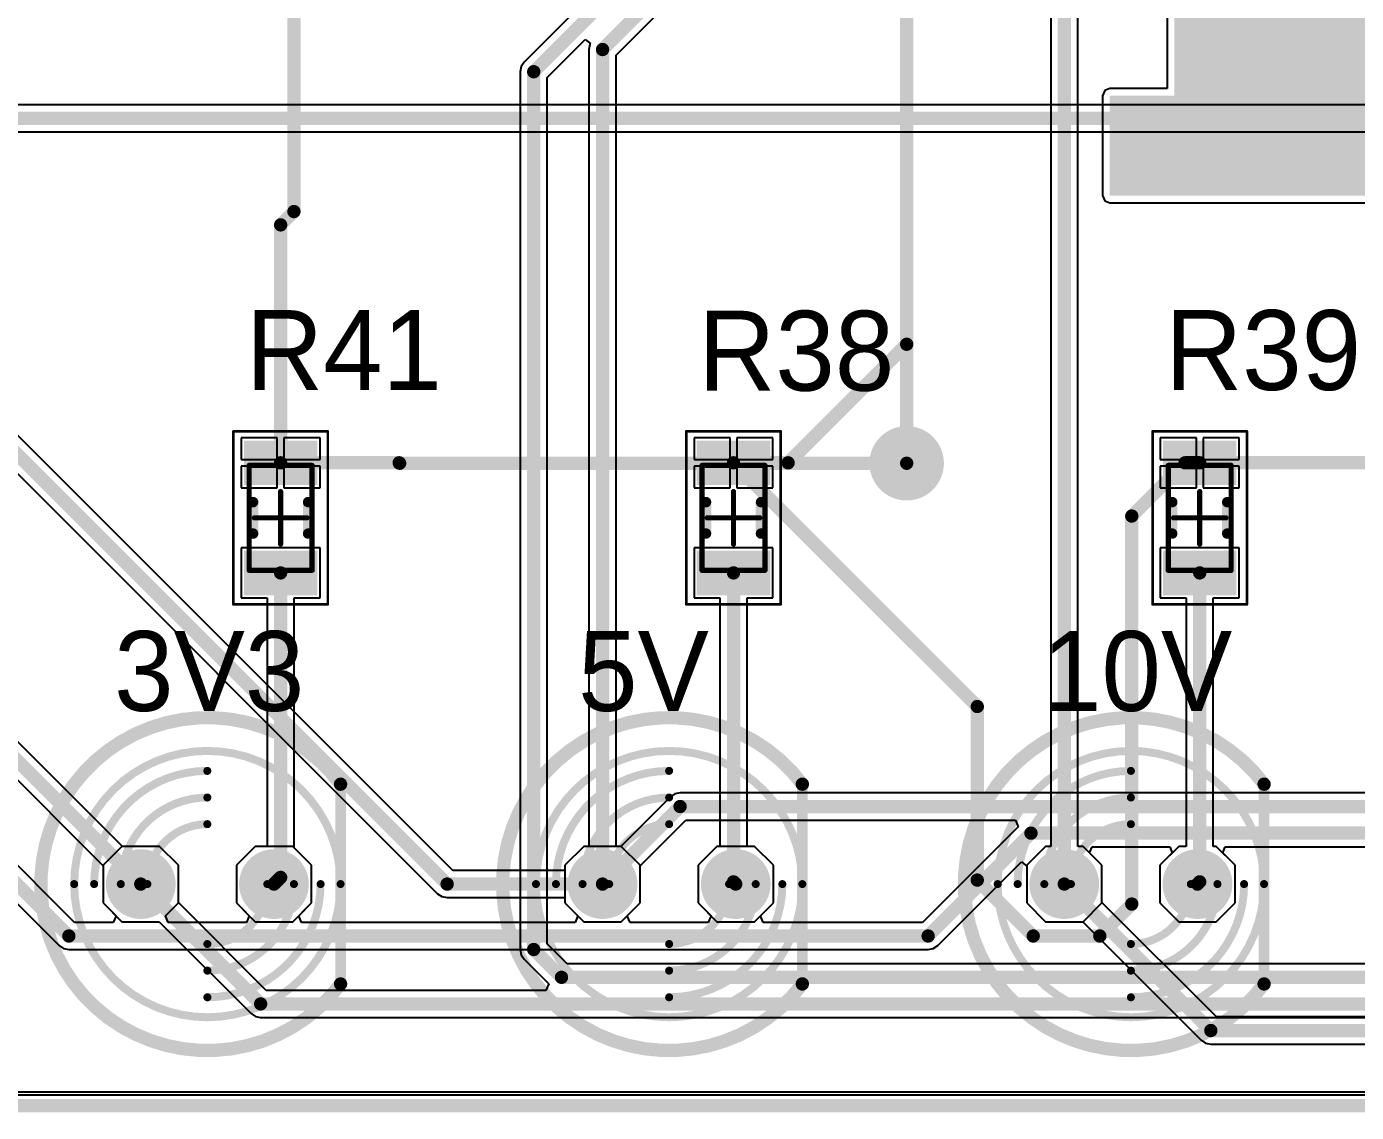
# Model space of a CAD drawing. Header units: millimetres. Extents: x 2.5 to 14.5, y 1.2 to 4.8.
# Drawn here: x 3.084 to 4.083, y 1.344 to 2.159 of the extents above; entities that cross this region are included whole.
import ezdxf

# ---------------------------------------------------------------- set-up
doc = ezdxf.new("R2010")
doc.units = ezdxf.units.MM
doc.header["$MEASUREMENT"] = 0
for name, color, linetype in [('BottomLayer', 5, 'Continuous'), ('BottomSolder', 6, 'Continuous'), ('ConnectLayer', 7, 'Continuous'), ('Mechanical13', 56, 'Continuous'), ('Mechanical15', 56, 'Continuous'), ('Mechanical22', 56, 'Continuous'), ('Mechanical8', 56, 'Continuous'), ('MultiLayer', 9, 'Continuous'), ('PadHoleLayer', 156, 'Continuous'), ('TopLayer', 1, 'Continuous'), ('TopOverlay', 2, 'Continuous'), ('TopPaste', 8, 'Continuous'), ('TopSolder', 216, 'Continuous'), ('ViaHoleLayer', 16, 'Continuous')]:
    doc.layers.add(name, color=color, linetype=linetype)

# ---------------------------------------------------------------- blocks, each defined once
blk = doc.blocks.new('RESC_0805_2012_11')
at = {"layer": 'Mechanical13', "const_width": 0.00394}
for points in [[(-0.03937, -0.02362), (-0.03937, 0.02362)], [(0.03937, 0.02362), (-0.03937, 0.02362)], [(0.03937, -0.02362), (0.03937, 0.02362)], [(0.03937, -0.02362), (-0.03937, -0.02362)]]:
    blk.add_lwpolyline(points, dxfattribs=at)
at = {"layer": 'Mechanical13', "const_width": 0.00197}
for points in [[(-0.04035, 0.02362, 1), (-0.03839, 0.02362, 1)], [(-0.04035, 0.02362, 1), (-0.03839, 0.02362, 1)], [(0.03839, 0.02362, 1), (0.04035, 0.02362, 1)], [(0.03839, 0.02362, 1), (0.04035, 0.02362, 1)], [(-0.04035, -0.02362, 1), (-0.03839, -0.02362, 1)], [(-0.04035, -0.02362, 1), (-0.03839, -0.02362, 1)], [(0.03839, -0.02362, 1), (0.04035, -0.02362, 1)], [(0.03839, -0.02362, 1), (0.04035, -0.02362, 1)]]:
    blk.add_lwpolyline(points, format="xyb", close=True, dxfattribs=at)
at = {"layer": 'Mechanical15'}
for points, const_width in [([(-0.06496, -0.03543), (-0.06496, 0.03543)], 0.00197), ([(0.06496, 0.03543), (-0.06496, 0.03543)], 0.00197), ([(0.06496, -0.03543), (0.06496, 0.03543)], 0.00197), ([(0, -0.01968), (0, 0.01969)], 0.00394), ([(0.01968, 0), (-0.01969, 0)], 0.00394), ([(0.06496, -0.03543), (-0.06496, -0.03543)], 0.00197)]:
    blk.add_lwpolyline(points, dxfattribs=dict(at, const_width=const_width))
for points, const_width in [([(-0.06545, 0.03543, 1), (-0.06447, 0.03543, 1)], 0.000984), ([(-0.06545, 0.03543, 1), (-0.06447, 0.03543, 1)], 0.000984), ([(0.06447, 0.03543, 1), (0.06545, 0.03543, 1)], 0.000984), ([(0.06447, 0.03543, 1), (0.06545, 0.03543, 1)], 0.000984), ([(-0.00098, 0.01969, 1), (0.00098, 0.01969, 1)], 0.00197), ([(-0.02067, 0, 1), (-0.0187, 0, 1)], 0.00197), ([(0.0187, 0, 1), (0.02067, 0, 1)], 0.00197), ([(-0.00098, -0.01968, 1), (0.00098, -0.01968, 1)], 0.00197), ([(-0.06545, -0.03543, 1), (-0.06447, -0.03543, 1)], 0.000984), ([(-0.06545, -0.03543, 1), (-0.06447, -0.03543, 1)], 0.000984), ([(0.06447, -0.03543, 1), (0.06545, -0.03543, 1)], 0.000984), ([(0.06447, -0.03543, 1), (0.06545, -0.03543, 1)], 0.000984)]:
    blk.add_lwpolyline(points, format="xyb", close=True, dxfattribs=dict(at, const_width=const_width))
at = {"layer": 'TopLayer'}
for points in [[(-0.02756, -0.02461), (-0.02756, 0.02461), (-0.05512, -0.02461), (-0.05512, 0.02461)], [(0.05512, -0.02461), (0.05512, 0.02461), (0.02756, -0.02461), (0.02756, 0.02461)]]:
    blk.add_solid(points, dxfattribs=at)
at = {"layer": 'TopOverlay', "const_width": 0.00787}
for points in [[(0.01181, 0.02067), (-0.01181, 0.02067)], [(0.01181, -0.02067), (-0.01181, -0.02067)]]:
    blk.add_lwpolyline(points, dxfattribs=at)
at = {"layer": 'TopOverlay', "const_width": 0.00394}
for points in [[(-0.01378, 0.02067, 1), (-0.00984, 0.02067, 1)], [(0.00984, 0.02067, 1), (0.01378, 0.02067, 1)], [(-0.01378, -0.02067, 1), (-0.00984, -0.02067, 1)], [(0.00984, -0.02067, 1), (0.01378, -0.02067, 1)]]:
    blk.add_lwpolyline(points, format="xyb", close=True, dxfattribs=at)
at = {"layer": 'TopPaste'}
for points in [[(-0.02756, -0.02461), (-0.02756, 0.02461), (-0.05512, -0.02461), (-0.05512, 0.02461)], [(0.05512, -0.02461), (0.05512, 0.02461), (0.02756, -0.02461), (0.02756, 0.02461)]]:
    blk.add_solid(points, dxfattribs=at)
at = {"layer": 'TopSolder'}
for points in [[(-0.02461, -0.02756), (-0.02461, 0.02756), (-0.05807, -0.02756), (-0.05807, 0.02756)], [(0.05807, -0.02756), (0.05807, 0.02756), (0.02461, -0.02756), (0.02461, 0.02756)]]:
    blk.add_solid(points, dxfattribs=at)
blk = doc.blocks.new('LM1084ISX_5_0_NOPB_31')
at = {"layer": 'PadHoleLayer'}
for points in [[(0, 0.1), (0, 0.1), (0, 0.1), (0, 0.1)], [(0, 0), (0, 0), (0, 0), (0, 0)], [(0, -0.1), (0, -0.1), (0, -0.1), (0, -0.1)]]:
    blk.add_lwpolyline(points, close=True, dxfattribs=at)
at = {"layer": 'TopLayer'}
for points in [[(-0.558, -0.2125), (-0.483, -0.2125), (-0.558, 0.2125), (-0.483, 0.2125)], [(-0.558, -0.164), (-0.283, -0.164), (-0.558, 0.164), (-0.283, 0.164)], [(-0.0425, 0.079), (0.0425, 0.079), (-0.0425, 0.121), (0.0425, 0.121)], [(-0.0425, -0.021), (0.0425, -0.021), (-0.0425, 0.021), (0.0425, 0.021)], [(-0.0425, -0.121), (0.0425, -0.121), (-0.0425, -0.079), (0.0425, -0.079)]]:
    blk.add_solid(points, dxfattribs=at)
at = {"layer": 'TopPaste'}
for points in [[(-0.0425, 0.079), (0.0425, 0.079), (-0.0425, 0.121), (0.0425, 0.121)], [(-0.0425, -0.021), (0.0425, -0.021), (-0.0425, 0.021), (0.0425, 0.021)], [(-0.0425, -0.121), (0.0425, -0.121), (-0.0425, -0.079), (0.0425, -0.079)]]:
    blk.add_solid(points, dxfattribs=at)
at = {"layer": 'TopSolder'}
for points in [[(-0.04545, 0.07605), (0.04545, 0.07605), (-0.04545, 0.12395), (0.04545, 0.12395)], [(-0.04545, -0.02395), (0.04545, -0.02395), (-0.04545, 0.02395), (0.04545, 0.02395)], [(-0.04545, -0.12395), (0.04545, -0.12395), (-0.04545, -0.07605), (0.04545, -0.07605)]]:
    blk.add_solid(points, dxfattribs=at)
blk = doc.blocks.new('RESC_0805_2012_60')
at = {"layer": 'Mechanical13', "const_width": 0.00394}
for points in [[(-0.03937, 0.02362), (-0.03937, -0.02362)], [(-0.03937, 0.02362), (0.03937, 0.02362)], [(0.03937, 0.02362), (0.03937, -0.02362)], [(-0.03937, -0.02362), (0.03937, -0.02362)]]:
    blk.add_lwpolyline(points, dxfattribs=at)
at = {"layer": 'Mechanical13', "const_width": 0.00197}
for points in [[(-0.04035, 0.02362, 1), (-0.03839, 0.02362, 1)], [(-0.04035, 0.02362, 1), (-0.03839, 0.02362, 1)], [(0.03839, 0.02362, 1), (0.04035, 0.02362, 1)], [(0.03839, 0.02362, 1), (0.04035, 0.02362, 1)], [(-0.04035, -0.02362, 1), (-0.03839, -0.02362, 1)], [(-0.04035, -0.02362, 1), (-0.03839, -0.02362, 1)], [(0.03839, -0.02362, 1), (0.04035, -0.02362, 1)], [(0.03839, -0.02362, 1), (0.04035, -0.02362, 1)]]:
    blk.add_lwpolyline(points, format="xyb", close=True, dxfattribs=at)
at = {"layer": 'Mechanical15'}
for points, const_width in [([(-0.06496, 0.03543), (-0.06496, -0.03543)], 0.00197), ([(-0.06496, 0.03543), (0.06496, 0.03543)], 0.00197), ([(0.06496, 0.03543), (0.06496, -0.03543)], 0.00197), ([(0, 0.01968), (0, -0.01969)], 0.00394), ([(-0.01969, 0), (0.01969, 0)], 0.00394), ([(-0.06496, -0.03543), (0.06496, -0.03543)], 0.00197)]:
    blk.add_lwpolyline(points, dxfattribs=dict(at, const_width=const_width))
for points, const_width in [([(-0.06545, 0.03543, 1), (-0.06447, 0.03543, 1)], 0.000984), ([(-0.06545, 0.03543, 1), (-0.06447, 0.03543, 1)], 0.000984), ([(0.06447, 0.03543, 1), (0.06545, 0.03543, 1)], 0.000984), ([(0.06447, 0.03543, 1), (0.06545, 0.03543, 1)], 0.000984), ([(-0.00098, 0.01968, 1), (0.00098, 0.01968, 1)], 0.00197), ([(-0.02067, 0, 1), (-0.0187, 0, 1)], 0.00197), ([(0.0187, 0, 1), (0.02067, 0, 1)], 0.00197), ([(-0.00098, -0.01969, 1), (0.00098, -0.01969, 1)], 0.00197), ([(-0.06545, -0.03543, 1), (-0.06447, -0.03543, 1)], 0.000984), ([(-0.06545, -0.03543, 1), (-0.06447, -0.03543, 1)], 0.000984), ([(0.06447, -0.03543, 1), (0.06545, -0.03543, 1)], 0.000984), ([(0.06447, -0.03543, 1), (0.06545, -0.03543, 1)], 0.000984)]:
    blk.add_lwpolyline(points, format="xyb", close=True, dxfattribs=dict(at, const_width=const_width))
at = {"layer": 'TopLayer'}
for points in [[(-0.02756, -0.02461), (-0.02756, 0.02461), (-0.05512, -0.02461), (-0.05512, 0.02461)], [(0.05512, -0.02461), (0.05512, 0.02461), (0.02756, -0.02461), (0.02756, 0.02461)]]:
    blk.add_solid(points, dxfattribs=at)
at = {"layer": 'TopOverlay', "const_width": 0.00787}
for points in [[(-0.01181, 0.02067), (0.01181, 0.02067)], [(-0.01181, -0.02067), (0.01181, -0.02067)]]:
    blk.add_lwpolyline(points, dxfattribs=at)
at = {"layer": 'TopOverlay', "const_width": 0.00394}
for points in [[(-0.01378, 0.02067, 1), (-0.00984, 0.02067, 1)], [(0.00984, 0.02067, 1), (0.01378, 0.02067, 1)], [(-0.01378, -0.02067, 1), (-0.00984, -0.02067, 1)], [(0.00984, -0.02067, 1), (0.01378, -0.02067, 1)]]:
    blk.add_lwpolyline(points, format="xyb", close=True, dxfattribs=at)
at = {"layer": 'TopPaste'}
for points in [[(-0.02756, -0.02461), (-0.02756, 0.02461), (-0.05512, -0.02461), (-0.05512, 0.02461)], [(0.05512, -0.02461), (0.05512, 0.02461), (0.02756, -0.02461), (0.02756, 0.02461)]]:
    blk.add_solid(points, dxfattribs=at)
at = {"layer": 'TopSolder'}
for points in [[(-0.02461, -0.02756), (-0.02461, 0.02756), (-0.05807, -0.02756), (-0.05807, 0.02756)], [(0.05807, -0.02756), (0.05807, 0.02756), (0.02461, -0.02756), (0.02461, 0.02756)]]:
    blk.add_solid(points, dxfattribs=at)
blk = doc.blocks.new('RESC_0805_2012_62')
at = {"layer": 'Mechanical13', "const_width": 0.00394}
for points in [[(-0.03937, 0.02362), (-0.03937, -0.02362)], [(-0.03937, 0.02362), (0.03937, 0.02362)], [(0.03937, 0.02362), (0.03937, -0.02362)], [(-0.03937, -0.02362), (0.03937, -0.02362)]]:
    blk.add_lwpolyline(points, dxfattribs=at)
at = {"layer": 'Mechanical13', "const_width": 0.00197}
for points in [[(-0.04035, 0.02362, 1), (-0.03839, 0.02362, 1)], [(-0.04035, 0.02362, 1), (-0.03839, 0.02362, 1)], [(0.03839, 0.02362, 1), (0.04035, 0.02362, 1)], [(0.03839, 0.02362, 1), (0.04035, 0.02362, 1)], [(-0.04035, -0.02362, 1), (-0.03839, -0.02362, 1)], [(-0.04035, -0.02362, 1), (-0.03839, -0.02362, 1)], [(0.03839, -0.02362, 1), (0.04035, -0.02362, 1)], [(0.03839, -0.02362, 1), (0.04035, -0.02362, 1)]]:
    blk.add_lwpolyline(points, format="xyb", close=True, dxfattribs=at)
at = {"layer": 'Mechanical15'}
for points, const_width in [([(-0.06496, 0.03543), (-0.06496, -0.03543)], 0.00197), ([(-0.06496, 0.03543), (0.06496, 0.03543)], 0.00197), ([(0.06496, 0.03543), (0.06496, -0.03543)], 0.00197), ([(0, 0.01968), (0, -0.01969)], 0.00394), ([(-0.01969, 0), (0.01969, 0)], 0.00394), ([(-0.06496, -0.03543), (0.06496, -0.03543)], 0.00197)]:
    blk.add_lwpolyline(points, dxfattribs=dict(at, const_width=const_width))
for points, const_width in [([(-0.06545, 0.03543, 1), (-0.06447, 0.03543, 1)], 0.000984), ([(-0.06545, 0.03543, 1), (-0.06447, 0.03543, 1)], 0.000984), ([(0.06447, 0.03543, 1), (0.06545, 0.03543, 1)], 0.000984), ([(0.06447, 0.03543, 1), (0.06545, 0.03543, 1)], 0.000984), ([(-0.00098, 0.01968, 1), (0.00098, 0.01968, 1)], 0.00197), ([(-0.02067, 0, 1), (-0.0187, 0, 1)], 0.00197), ([(0.0187, 0, 1), (0.02067, 0, 1)], 0.00197), ([(-0.00098, -0.01969, 1), (0.00098, -0.01969, 1)], 0.00197), ([(-0.06545, -0.03543, 1), (-0.06447, -0.03543, 1)], 0.000984), ([(-0.06545, -0.03543, 1), (-0.06447, -0.03543, 1)], 0.000984), ([(0.06447, -0.03543, 1), (0.06545, -0.03543, 1)], 0.000984), ([(0.06447, -0.03543, 1), (0.06545, -0.03543, 1)], 0.000984)]:
    blk.add_lwpolyline(points, format="xyb", close=True, dxfattribs=dict(at, const_width=const_width))
at = {"layer": 'TopLayer'}
for points in [[(-0.02756, -0.02461), (-0.02756, 0.02461), (-0.05512, -0.02461), (-0.05512, 0.02461)], [(0.05512, -0.02461), (0.05512, 0.02461), (0.02756, -0.02461), (0.02756, 0.02461)]]:
    blk.add_solid(points, dxfattribs=at)
at = {"layer": 'TopOverlay', "const_width": 0.00787}
for points in [[(-0.01181, 0.02067), (0.01181, 0.02067)], [(-0.01181, -0.02067), (0.01181, -0.02067)]]:
    blk.add_lwpolyline(points, dxfattribs=at)
at = {"layer": 'TopOverlay', "const_width": 0.00394}
for points in [[(-0.01378, 0.02067, 1), (-0.00984, 0.02067, 1)], [(0.00984, 0.02067, 1), (0.01378, 0.02067, 1)], [(-0.01378, -0.02067, 1), (-0.00984, -0.02067, 1)], [(0.00984, -0.02067, 1), (0.01378, -0.02067, 1)]]:
    blk.add_lwpolyline(points, format="xyb", close=True, dxfattribs=at)
at = {"layer": 'TopPaste'}
for points in [[(-0.02756, -0.02461), (-0.02756, 0.02461), (-0.05512, -0.02461), (-0.05512, 0.02461)], [(0.05512, -0.02461), (0.05512, 0.02461), (0.02756, -0.02461), (0.02756, 0.02461)]]:
    blk.add_solid(points, dxfattribs=at)
at = {"layer": 'TopSolder'}
for points in [[(-0.02461, -0.02756), (-0.02461, 0.02756), (-0.05807, -0.02756), (-0.05807, 0.02756)], [(0.05807, -0.02756), (0.05807, 0.02756), (0.02461, -0.02756), (0.02461, 0.02756)]]:
    blk.add_solid(points, dxfattribs=at)
blk = doc.blocks.new('LED5MM_108')
at = {"layer": 'BottomLayer', "const_width": 0.02324}
for points in [[(-0.06162, 0, 1), (-0.03838, 0, 1)], [(0.03838, 0, 1), (0.06162, 0, 1)]]:
    blk.add_lwpolyline(points, format="xyb", close=True, dxfattribs=at)
at = {"layer": 'BottomSolder', "const_width": 0.02619}
for points in [[(-0.0631, 0, 1), (-0.0369, 0, 1)], [(0.0369, 0, 1), (0.0631, 0, 1)]]:
    blk.add_lwpolyline(points, format="xyb", close=True, dxfattribs=at)
at = {"layer": 'Mechanical22', "const_width": 0.01}
blk.add_lwpolyline([(0.1, -0.075, -3), (0.1, 0.075)], format="xyb", dxfattribs=at)
at = {"layer": 'Mechanical22'}
for points, const_width in [([(0.1, 0, 1), (-0.1, 0, 1)], 0.006), ([(0.0975, 0.075, 1), (0.1025, 0.075, 1)], 0.005), ([(0.098, 0.075, 1), (0.102, 0.075, 1)], 0.004), ([(-0.1015, 0, 1), (-0.0985, 0, 1)], 0.003), ([(0.0985, 0, 1), (0.1015, 0, 1)], 0.003), ([(0.0975, -0.075, 1), (0.1025, -0.075, 1)], 0.005), ([(0.098, -0.075, 1), (0.102, -0.075, 1)], 0.004)]:
    blk.add_lwpolyline(points, format="xyb", close=True, dxfattribs=dict(at, const_width=const_width))
at = {"layer": 'Mechanical22', "const_width": 0.008}
blk.add_lwpolyline([(0.1, -0.075), (0.1, 0.075)], dxfattribs=at)
at = {"layer": 'Mechanical8', "const_width": 0.006}
for points in [[(-0.085, 0, -0.414214), (0, 0.085)], [(-0.065, 0, -0.414214), (0, 0.065)], [(-0.045, 0, -0.414214), (0, 0.045)], [(0.085, 0, -0.414214), (0, -0.085)], [(0.065, 0, -0.414214), (0, -0.065)], [(0.045, 0, -0.414214), (0, -0.045)]]:
    blk.add_lwpolyline(points, format="xyb", dxfattribs=at)
at = {"layer": 'Mechanical8', "const_width": 0.003}
for points in [[(-0.0015, 0.085, 1), (0.0015, 0.085, 1)], [(-0.0015, 0.065, 1), (0.0015, 0.065, 1)], [(-0.0015, 0.045, 1), (0.0015, 0.045, 1)], [(-0.0865, 0, 1), (-0.0835, 0, 1)], [(-0.0665, 0, 1), (-0.0635, 0, 1)], [(-0.0465, 0, 1), (-0.0435, 0, 1)], [(0.0435, 0, 1), (0.0465, 0, 1)], [(0.0635, 0, 1), (0.0665, 0, 1)], [(0.0835, 0, 1), (0.0865, 0, 1)], [(-0.0015, -0.045, 1), (0.0015, -0.045, 1)], [(-0.0015, -0.065, 1), (0.0015, -0.065, 1)], [(-0.0015, -0.085, 1), (0.0015, -0.085, 1)]]:
    blk.add_lwpolyline(points, format="xyb", close=True, dxfattribs=at)
at = {"layer": 'PadHoleLayer', "const_width": 0.016}
for points in [[(-0.058, 0, 1), (-0.042, 0, 1)], [(0.042, 0, 1), (0.058, 0, 1)]]:
    blk.add_lwpolyline(points, format="xyb", close=True, dxfattribs=at)
at = {"layer": 'TopLayer', "const_width": 0.02324}
for points in [[(-0.06162, 0, 1), (-0.03838, 0, 1)], [(0.03838, 0, 1), (0.06162, 0, 1)]]:
    blk.add_lwpolyline(points, format="xyb", close=True, dxfattribs=at)
at = {"layer": 'TopSolder', "const_width": 0.02619}
for points in [[(-0.0631, 0, 1), (-0.0369, 0, 1)], [(0.0369, 0, 1), (0.0631, 0, 1)]]:
    blk.add_lwpolyline(points, format="xyb", close=True, dxfattribs=at)
blk = doc.blocks.new('LED5MM_110')
at = {"layer": 'BottomLayer', "const_width": 0.02324}
for points in [[(-0.06162, 0, 1), (-0.03838, 0, 1)], [(0.03838, 0, 1), (0.06162, 0, 1)]]:
    blk.add_lwpolyline(points, format="xyb", close=True, dxfattribs=at)
at = {"layer": 'BottomSolder', "const_width": 0.02619}
for points in [[(-0.06309, 0, 1), (-0.0369, 0, 1)], [(0.03691, 0, 1), (0.0631, 0, 1)]]:
    blk.add_lwpolyline(points, format="xyb", close=True, dxfattribs=at)
at = {"layer": 'Mechanical22', "const_width": 0.01}
blk.add_lwpolyline([(0.1, -0.075, -3), (0.1, 0.075)], format="xyb", dxfattribs=at)
at = {"layer": 'Mechanical22'}
for points, const_width in [([(0.1, 0, 1), (-0.1, 0, 1)], 0.006), ([(0.0975, 0.075, 1), (0.1025, 0.075, 1)], 0.005), ([(0.098, 0.075, 1), (0.102, 0.075, 1)], 0.004), ([(-0.1015, 0, 1), (-0.0985, 0, 1)], 0.003), ([(0.0985, 0, 1), (0.1015, 0, 1)], 0.003), ([(0.0975, -0.075, 1), (0.1025, -0.075, 1)], 0.005), ([(0.098, -0.075, 1), (0.102, -0.075, 1)], 0.004)]:
    blk.add_lwpolyline(points, format="xyb", close=True, dxfattribs=dict(at, const_width=const_width))
at = {"layer": 'Mechanical22', "const_width": 0.008}
blk.add_lwpolyline([(0.1, -0.075), (0.1, 0.075)], dxfattribs=at)
at = {"layer": 'Mechanical8', "const_width": 0.006}
for points in [[(-0.085, 0, -0.414214), (0, 0.085)], [(-0.065, 0, -0.414214), (0, 0.065)], [(-0.045, 0, -0.414214), (0, 0.045)], [(0.085, 0, -0.414214), (0, -0.085)], [(0.065, 0, -0.414214), (0, -0.065)], [(0.045, 0, -0.414214), (0, -0.045)]]:
    blk.add_lwpolyline(points, format="xyb", dxfattribs=at)
at = {"layer": 'Mechanical8', "const_width": 0.003}
for points in [[(-0.0015, 0.085, 1), (0.0015, 0.085, 1)], [(-0.0015, 0.065, 1), (0.0015, 0.065, 1)], [(-0.0015, 0.045, 1), (0.0015, 0.045, 1)], [(-0.0865, 0, 1), (-0.0835, 0, 1)], [(-0.0665, 0, 1), (-0.0635, 0, 1)], [(-0.0465, 0, 1), (-0.0435, 0, 1)], [(0.0435, 0, 1), (0.0465, 0, 1)], [(0.0635, 0, 1), (0.0665, 0, 1)], [(0.0835, 0, 1), (0.0865, 0, 1)], [(-0.0015, -0.045, 1), (0.0015, -0.045, 1)], [(-0.0015, -0.065, 1), (0.0015, -0.065, 1)], [(-0.0015, -0.085, 1), (0.0015, -0.085, 1)]]:
    blk.add_lwpolyline(points, format="xyb", close=True, dxfattribs=at)
at = {"layer": 'PadHoleLayer', "const_width": 0.016}
for points in [[(-0.058, 0, 1), (-0.042, 0, 1)], [(0.042, 0, 1), (0.058, 0, 1)]]:
    blk.add_lwpolyline(points, format="xyb", close=True, dxfattribs=at)
at = {"layer": 'TopLayer', "const_width": 0.02324}
for points in [[(-0.06162, 0, 1), (-0.03838, 0, 1)], [(0.03838, 0, 1), (0.06162, 0, 1)]]:
    blk.add_lwpolyline(points, format="xyb", close=True, dxfattribs=at)
at = {"layer": 'TopSolder', "const_width": 0.02619}
for points in [[(-0.06309, 0, 1), (-0.0369, 0, 1)], [(0.03691, 0, 1), (0.0631, 0, 1)]]:
    blk.add_lwpolyline(points, format="xyb", close=True, dxfattribs=at)
blk = doc.blocks.new('LED5MM_111')
at = {"layer": 'BottomLayer', "const_width": 0.02324}
for points in [[(-0.06162, 0, 1), (-0.03838, 0, 1)], [(0.03838, 0, 1), (0.06162, 0, 1)]]:
    blk.add_lwpolyline(points, format="xyb", close=True, dxfattribs=at)
at = {"layer": 'BottomSolder', "const_width": 0.02619}
for points in [[(-0.0631, 0, 1), (-0.03691, 0, 1)], [(0.0369, 0, 1), (0.06309, 0, 1)]]:
    blk.add_lwpolyline(points, format="xyb", close=True, dxfattribs=at)
at = {"layer": 'Mechanical22', "const_width": 0.01}
blk.add_lwpolyline([(0.1, -0.075, -3), (0.1, 0.075)], format="xyb", dxfattribs=at)
at = {"layer": 'Mechanical22'}
for points, const_width in [([(0.1, 0, 1), (-0.1, 0, 1)], 0.006), ([(0.0975, 0.075, 1), (0.1025, 0.075, 1)], 0.005), ([(0.098, 0.075, 1), (0.102, 0.075, 1)], 0.004), ([(-0.1015, 0, 1), (-0.0985, 0, 1)], 0.003), ([(0.0985, 0, 1), (0.1015, 0, 1)], 0.003), ([(0.0975, -0.075, 1), (0.1025, -0.075, 1)], 0.005), ([(0.098, -0.075, 1), (0.102, -0.075, 1)], 0.004)]:
    blk.add_lwpolyline(points, format="xyb", close=True, dxfattribs=dict(at, const_width=const_width))
at = {"layer": 'Mechanical22', "const_width": 0.008}
blk.add_lwpolyline([(0.1, -0.075), (0.1, 0.075)], dxfattribs=at)
at = {"layer": 'Mechanical8', "const_width": 0.006}
for points in [[(-0.085, 0, -0.414214), (0, 0.085)], [(-0.065, 0, -0.414214), (0, 0.065)], [(-0.045, 0, -0.414214), (0, 0.045)], [(0.085, 0, -0.414214), (0, -0.085)], [(0.065, 0, -0.414214), (0, -0.065)], [(0.045, 0, -0.414214), (0, -0.045)]]:
    blk.add_lwpolyline(points, format="xyb", dxfattribs=at)
at = {"layer": 'Mechanical8', "const_width": 0.003}
for points in [[(-0.0015, 0.085, 1), (0.0015, 0.085, 1)], [(-0.0015, 0.065, 1), (0.0015, 0.065, 1)], [(-0.0015, 0.045, 1), (0.0015, 0.045, 1)], [(-0.0865, 0, 1), (-0.0835, 0, 1)], [(-0.0665, 0, 1), (-0.0635, 0, 1)], [(-0.0465, 0, 1), (-0.0435, 0, 1)], [(0.0435, 0, 1), (0.0465, 0, 1)], [(0.0635, 0, 1), (0.0665, 0, 1)], [(0.0835, 0, 1), (0.0865, 0, 1)], [(-0.0015, -0.045, 1), (0.0015, -0.045, 1)], [(-0.0015, -0.065, 1), (0.0015, -0.065, 1)], [(-0.0015, -0.085, 1), (0.0015, -0.085, 1)]]:
    blk.add_lwpolyline(points, format="xyb", close=True, dxfattribs=at)
at = {"layer": 'PadHoleLayer', "const_width": 0.016}
for points in [[(-0.058, 0, 1), (-0.042, 0, 1)], [(0.042, 0, 1), (0.058, 0, 1)]]:
    blk.add_lwpolyline(points, format="xyb", close=True, dxfattribs=at)
at = {"layer": 'TopLayer', "const_width": 0.02324}
for points in [[(-0.06162, 0, 1), (-0.03838, 0, 1)], [(0.03838, 0, 1), (0.06162, 0, 1)]]:
    blk.add_lwpolyline(points, format="xyb", close=True, dxfattribs=at)
at = {"layer": 'TopSolder', "const_width": 0.02619}
for points in [[(-0.0631, 0, 1), (-0.03691, 0, 1)], [(0.0369, 0, 1), (0.06309, 0, 1)]]:
    blk.add_lwpolyline(points, format="xyb", close=True, dxfattribs=at)

msp = doc.modelspace()

# ---------------------------------------------------------------- linework, layer by layer
at = {"layer": 'BottomLayer', "const_width": 0.01}
for points in [[(2.945, 2.09), (5.88123, 2.09)], [(2.935, 1.98), (3.4, 1.515)], [(3.364, 1.83134), (3.36434, 1.831)], [(3.36434, 1.831), (3.745, 1.831)], [(2.79, 1.802), (3.116, 1.476)], [(3.51667, 1.515), (3.5749, 1.57324)], [(3.5749, 1.57324), (4.70576, 1.57324)], [(3.7611, 1.476), (3.83833, 1.55324)], [(3.83833, 1.55324), (4.60176, 1.55324)], [(3.4, 1.515), (3.51667, 1.515)], [(3.86333, 1.515), (3.97333, 1.405)], [(3.116, 1.476), (3.7611, 1.476)], [(3.97333, 1.405), (4.385, 1.405)]]:
    msp.add_lwpolyline(points, dxfattribs=at)
at = {"layer": 'BottomLayer'}
for points, const_width in [([(3.7325, 1.831, 1), (3.7575, 1.831, 1)], 0.025), ([(3.3615, 1.83134, 1), (3.3665, 1.83134, 1)], 0.005), ([(3.36184, 1.831, 1), (3.36684, 1.831, 1)], 0.005), ([(3.36184, 1.831, 1), (3.36684, 1.831, 1)], 0.005), ([(3.7425, 1.831, 1), (3.7475, 1.831, 1)], 0.005), ([(3.5724, 1.57324, 1), (3.5774, 1.57324, 1)], 0.005), ([(3.5724, 1.57324, 1), (3.5774, 1.57324, 1)], 0.005), ([(3.83583, 1.55324, 1), (3.84083, 1.55324, 1)], 0.005), ([(3.83583, 1.55324, 1), (3.84083, 1.55324, 1)], 0.005), ([(3.3975, 1.515, 1), (3.4025, 1.515, 1)], 0.005), ([(3.3975, 1.515, 1), (3.4025, 1.515, 1)], 0.005), ([(3.51417, 1.515, 1), (3.51917, 1.515, 1)], 0.005), ([(3.51417, 1.515, 1), (3.51917, 1.515, 1)], 0.005), ([(3.86083, 1.515, 1), (3.86583, 1.515, 1)], 0.005), ([(3.1135, 1.476, 1), (3.1185, 1.476, 1)], 0.005), ([(3.1135, 1.476, 1), (3.1185, 1.476, 1)], 0.005), ([(3.7586, 1.476, 1), (3.7636, 1.476, 1)], 0.005), ([(3.7586, 1.476, 1), (3.7636, 1.476, 1)], 0.005), ([(3.97083, 1.405, 1), (3.97583, 1.405, 1)], 0.005), ([(3.97083, 1.405, 1), (3.97583, 1.405, 1)], 0.005)]:
    msp.add_lwpolyline(points, format="xyb", close=True, dxfattribs=dict(at, const_width=const_width))
at = {"layer": 'BottomSolder', "const_width": 0.02795}
msp.add_lwpolyline([(3.73102, 1.831, 1), (3.75898, 1.831, 1)], format="xyb", close=True, dxfattribs=at)
at = {"layer": 'ConnectLayer'}
for p, q in [((3.52686, 2.13744), (3.71221, 2.32279)), ((3.85314, 2.30688), (3.85314, 1.54324)), ((3.87353, 1.54324), (3.87353, 2.30688)), ((3.94059, 2.307), (3.94059, 2.11241)), ((3.55577, 2.23018), (3.45779, 2.13221)), ((3.4752, 2.12078), (3.50374, 2.14932)), ((3.50374, 2.14932), (3.50762, 2.14613)), ((3.50725, 2.14557), (3.50647, 2.14167)), ((3.50647, 2.14167), (3.50647, 1.54324)), ((3.50762, 2.14613), (3.50725, 2.14557)), ((3.52686, 1.54324), (3.52686, 2.13744)), ((3.45558, 2.1289), (3.4548, 2.125)), ((3.45779, 2.13221), (3.45558, 2.1289)), ((3.4548, 2.125), (3.4548, 1.46586)), ((3.4752, 1.47008), (3.4752, 2.12078)), ((3.89367, 2.11083), (3.89209, 2.107)), ((3.89209, 2.107), (3.89209, 2.032)), ((3.8975, 2.11241), (3.89367, 2.11083)), ((3.94059, 2.11241), (3.8975, 2.11241)), ((5.877, 2.1002), (2.945, 2.1002)), ((2.94922, 2.0798), (5.88123, 2.0798)), ((3.89209, 2.032), (3.89367, 2.02817)), ((3.89367, 2.02817), (3.8975, 2.02659)), ((3.8975, 2.02659), (4.3225, 2.02659)), ((3.40422, 1.5252), (2.96565, 1.96377)), ((2.95123, 1.94935), (3.39279, 1.50779)), ((2.72779, 1.94279), (3.14176, 1.52882)), ((3.15618, 1.54324), (2.75857, 1.94085)), ((3.2725, 1.85012), (3.24539, 1.85012)), ((3.24539, 1.85012), (3.24539, 1.83384)), ((3.2725, 1.83384), (3.2725, 1.85012)), ((3.30461, 1.85012), (3.2775, 1.85012)), ((3.2775, 1.85012), (3.2775, 1.83384)), ((3.30461, 1.83384), (3.30461, 1.85012)), ((3.6125, 1.85012), (3.58539, 1.85012)), ((3.58539, 1.85012), (3.58539, 1.83384)), ((3.6125, 1.83384), (3.6125, 1.85012)), ((3.64461, 1.85012), (3.6175, 1.85012)), ((3.6175, 1.85012), (3.6175, 1.83384)), ((3.64461, 1.83384), (3.64461, 1.85012)), ((3.9625, 1.85012), (3.93539, 1.85012)), ((3.93539, 1.85012), (3.93539, 1.83384)), ((3.9625, 1.83384), (3.9625, 1.85012)), ((3.99461, 1.85012), (3.9675, 1.85012)), ((3.9675, 1.85012), (3.9675, 1.83384)), ((3.99461, 1.83384), (3.99461, 1.85012)), ((3.24539, 1.83384), (3.2725, 1.83384)), ((3.2725, 1.82884), (3.24539, 1.82884)), ((3.24539, 1.82884), (3.24539, 1.81256)), ((3.2725, 1.81256), (3.2725, 1.82884)), ((3.2775, 1.83384), (3.30461, 1.83384)), ((3.30461, 1.82884), (3.2775, 1.82884)), ((3.2775, 1.82884), (3.2775, 1.81256)), ((3.30461, 1.81256), (3.30461, 1.82884)), ((3.58539, 1.83384), (3.6125, 1.83384)), ((3.6125, 1.82884), (3.58539, 1.82884)), ((3.58539, 1.82884), (3.58539, 1.81256)), ((3.6125, 1.81256), (3.6125, 1.82884)), ((3.6175, 1.83384), (3.64461, 1.83384)), ((3.64461, 1.82884), (3.6175, 1.82884)), ((3.6175, 1.82884), (3.6175, 1.81256)), ((3.64461, 1.81256), (3.64461, 1.82884)), ((3.93539, 1.83384), (3.9625, 1.83384)), ((3.9625, 1.82884), (3.93539, 1.82884)), ((3.93539, 1.82884), (3.93539, 1.81256)), ((3.9625, 1.81256), (3.9625, 1.82884)), ((3.9675, 1.83384), (3.99461, 1.83384)), ((3.99461, 1.82884), (3.9675, 1.82884)), ((3.9675, 1.82884), (3.9675, 1.81256)), ((3.99461, 1.81256), (3.99461, 1.82884)), ((3.24539, 1.81256), (3.2725, 1.81256)), ((3.2775, 1.81256), (3.30461, 1.81256)), ((3.58539, 1.81256), (3.6125, 1.81256)), ((3.6175, 1.81256), (3.64461, 1.81256)), ((3.93539, 1.81256), (3.9625, 1.81256)), ((3.9675, 1.81256), (3.99461, 1.81256)), ((3.12022, 1.4862), (2.8002, 1.80622)), ((2.78279, 1.79479), (3.10879, 1.46879)), ((3.30461, 1.76744), (3.24539, 1.76744)), ((3.24539, 1.76744), (3.24539, 1.72988)), ((3.30461, 1.72988), (3.30461, 1.76744)), ((3.64461, 1.76744), (3.58539, 1.76744)), ((3.58539, 1.76744), (3.58539, 1.72988)), ((3.64461, 1.72988), (3.64461, 1.76744)), ((3.99461, 1.76744), (3.93539, 1.76744)), ((3.93539, 1.76744), (3.93539, 1.72988)), ((3.99461, 1.72988), (3.99461, 1.76744)), ((3.24539, 1.72988), (3.2648, 1.72988)), ((3.2648, 1.72988), (3.2648, 1.54324)), ((3.2852, 1.54216), (3.2852, 1.72988)), ((3.2852, 1.72988), (3.30461, 1.72988)), ((3.58539, 1.72988), (3.6048, 1.72988)), ((3.6048, 1.72988), (3.6048, 1.54324)), ((3.6252, 1.54324), (3.6252, 1.72988)), ((3.6252, 1.72988), (3.64461, 1.72988)), ((3.93539, 1.72988), (3.9548, 1.72988)), ((3.9548, 1.72988), (3.9548, 1.54324)), ((3.9752, 1.54324), (3.9752, 1.72988)), ((3.9752, 1.72988), (3.99461, 1.72988)), ((3.56769, 1.58045), (3.53048, 1.54324)), ((3.571, 1.58266), (3.56769, 1.58045)), ((3.5749, 1.58343), (3.571, 1.58266)), ((4.70576, 1.58343), (3.5749, 1.58343)), ((3.5449, 1.52882), (3.57913, 1.56304)), ((3.57913, 1.56304), (3.82665, 1.56304)), ((3.82872, 1.55804), (3.75687, 1.4862)), ((3.82665, 1.56304), (3.82872, 1.55804)), ((3.15588, 1.54324), (3.14176, 1.52912)), ((3.18412, 1.54324), (3.15588, 1.54324)), ((3.18412, 1.54324), (3.15618, 1.54324)), ((3.19824, 1.52912), (3.18412, 1.54324)), ((3.19824, 1.52912), (3.18412, 1.54324)), ((3.25588, 1.54324), (3.24176, 1.52912)), ((3.25588, 1.54324), (3.24176, 1.52912)), ((3.28412, 1.54324), (3.25588, 1.54324)), ((3.2648, 1.54324), (3.25588, 1.54324)), ((3.29824, 1.52912), (3.28412, 1.54324)), ((3.29824, 1.52912), (3.2852, 1.54216)), ((3.50255, 1.54324), (3.48843, 1.52912)), ((3.50255, 1.54324), (3.48843, 1.52912)), ((3.53048, 1.54324), (3.50255, 1.54324)), ((3.50647, 1.54324), (3.50255, 1.54324)), ((3.53078, 1.54324), (3.52686, 1.54324)), ((3.5449, 1.52912), (3.53078, 1.54324)), ((3.60255, 1.54324), (3.58843, 1.52912)), ((3.60255, 1.54324), (3.58843, 1.52912)), ((3.63078, 1.54324), (3.60255, 1.54324)), ((3.6048, 1.54324), (3.60255, 1.54324)), ((3.63078, 1.54324), (3.6252, 1.54324)), ((3.6449, 1.52912), (3.63078, 1.54324)), ((3.6449, 1.52912), (3.63078, 1.54324)), ((3.84922, 1.54324), (3.8351, 1.52912)), ((3.85314, 1.54324), (3.84922, 1.54324)), ((3.87745, 1.54324), (3.87353, 1.54324)), ((3.89157, 1.52912), (3.87745, 1.54324)), ((3.88227, 1.53842), (3.88418, 1.54304)), ((3.89157, 1.52912), (3.88227, 1.53842)), ((3.88418, 1.54304), (3.94249, 1.54304)), ((3.94922, 1.54324), (3.9351, 1.52912)), ((3.9444, 1.53842), (3.9351, 1.52912)), ((3.94249, 1.54304), (3.9444, 1.53842)), ((3.9548, 1.54324), (3.94922, 1.54324)), ((3.97745, 1.54324), (3.9752, 1.54324)), ((3.99157, 1.52912), (3.97745, 1.54324)), ((3.98227, 1.53842), (3.98418, 1.54304)), ((3.99157, 1.52912), (3.98227, 1.53842)), ((3.98418, 1.54304), (4.18915, 1.54304)), ((3.14176, 1.52912), (3.14176, 1.50088)), ((3.14176, 1.52882), (3.14176, 1.50088)), ((3.19824, 1.50088), (3.19824, 1.52912)), ((3.19824, 1.50118), (3.19824, 1.52912)), ((3.24176, 1.52912), (3.24176, 1.50088)), ((3.24176, 1.52912), (3.24176, 1.50088)), ((3.29824, 1.50088), (3.29824, 1.52912)), ((3.29824, 1.50088), (3.29824, 1.52912)), ((3.48843, 1.52912), (3.48843, 1.5252)), ((3.48843, 1.52912), (3.48843, 1.50088)), ((3.5449, 1.50088), (3.5449, 1.52912)), ((3.5449, 1.50088), (3.5449, 1.52882)), ((3.58843, 1.52912), (3.58843, 1.50088)), ((3.58843, 1.52912), (3.58843, 1.50088)), ((3.6449, 1.50088), (3.6449, 1.52912)), ((3.6449, 1.50088), (3.6449, 1.52912)), ((3.76831, 1.46879), (3.83113, 1.53161)), ((3.83113, 1.53161), (3.8351, 1.52851)), ((3.8351, 1.52912), (3.8351, 1.50088)), ((3.8351, 1.52851), (3.8351, 1.50088)), ((3.89157, 1.50118), (3.89157, 1.52912)), ((3.89157, 1.50088), (3.89157, 1.52912)), ((3.9351, 1.52912), (3.9351, 1.50088)), ((3.9351, 1.52912), (3.9351, 1.50088)), ((3.99157, 1.50088), (3.99157, 1.52912)), ((3.99157, 1.50088), (3.99157, 1.52912)), ((3.48843, 1.5252), (3.40422, 1.5252)), ((3.39279, 1.50779), (3.3961, 1.50558)), ((3.14176, 1.50088), (3.15145, 1.4912)), ((3.14176, 1.50088), (3.15588, 1.48676)), ((3.18855, 1.4912), (3.19824, 1.50088)), ((3.26422, 1.4352), (3.19824, 1.50118)), ((3.24176, 1.50088), (3.25145, 1.4912)), ((3.24176, 1.50088), (3.25588, 1.48676)), ((3.28412, 1.48676), (3.29824, 1.50088)), ((3.28855, 1.4912), (3.29824, 1.50088)), ((3.3961, 1.50558), (3.4, 1.5048)), ((3.4, 1.5048), (3.48843, 1.5048)), ((3.48843, 1.5048), (3.48843, 1.50088)), ((3.48843, 1.50088), (3.49811, 1.4912)), ((3.48843, 1.50088), (3.50255, 1.48676)), ((3.53078, 1.48676), (3.5449, 1.50088)), ((3.53522, 1.4912), (3.5449, 1.50088)), ((3.58843, 1.50088), (3.59811, 1.4912)), ((3.58843, 1.50088), (3.60255, 1.48676)), ((3.63078, 1.48676), (3.6449, 1.50088)), ((3.63522, 1.4912), (3.6449, 1.50088)), ((3.8351, 1.50088), (3.84922, 1.48676)), ((3.8351, 1.50088), (3.84922, 1.48676)), ((3.87745, 1.48676), (3.89157, 1.50088)), ((3.97756, 1.4152), (3.89157, 1.50118)), ((3.9351, 1.50088), (3.94922, 1.48676)), ((3.9351, 1.50088), (3.94922, 1.48676)), ((3.97745, 1.48676), (3.99157, 1.50088)), ((3.97745, 1.48676), (3.99157, 1.50088)), ((3.15145, 1.4912), (3.14938, 1.4862)), ((3.19062, 1.4862), (3.18855, 1.4912)), ((3.25145, 1.4912), (3.24938, 1.4862)), ((3.29062, 1.4862), (3.28855, 1.4912)), ((3.49811, 1.4912), (3.49604, 1.4862)), ((3.53729, 1.4862), (3.53522, 1.4912)), ((3.59811, 1.4912), (3.59604, 1.4862)), ((3.63729, 1.4862), (3.63522, 1.4912)), ((3.14938, 1.4862), (3.12022, 1.4862)), ((3.15588, 1.48676), (3.18382, 1.48676)), ((3.18382, 1.48676), (3.25279, 1.41779)), ((3.24938, 1.4862), (3.19062, 1.4862)), ((3.25588, 1.48676), (3.28412, 1.48676)), ((3.49604, 1.4862), (3.29062, 1.4862)), ((3.50255, 1.48676), (3.53078, 1.48676)), ((3.59604, 1.4862), (3.53729, 1.4862)), ((3.60255, 1.48676), (3.63078, 1.48676)), ((3.75687, 1.4862), (3.63729, 1.4862)), ((3.84922, 1.48676), (3.87715, 1.48676)), ((3.84922, 1.48676), (3.87745, 1.48676)), ((3.87715, 1.48676), (3.96612, 1.39779)), ((3.94922, 1.48676), (3.97745, 1.48676)), ((3.94922, 1.48676), (3.97745, 1.48676)), ((3.10879, 1.46879), (3.1121, 1.46658)), ((3.49008, 1.4552), (3.4752, 1.47008)), ((3.765, 1.46658), (3.76831, 1.46879)), ((3.1121, 1.46658), (3.116, 1.4658)), ((3.116, 1.4658), (3.7611, 1.4658)), ((3.4548, 1.46586), (3.45558, 1.46196)), ((3.45558, 1.46196), (3.45779, 1.45865)), ((3.45779, 1.45865), (3.47624, 1.4402)), ((3.7611, 1.4658), (3.765, 1.46658)), ((4.13578, 1.4552), (3.49008, 1.4552)), ((3.47624, 1.4402), (3.47417, 1.4352)), ((3.47417, 1.4352), (3.26422, 1.4352)), ((3.25279, 1.41779), (3.2561, 1.41558)), ((3.2561, 1.41558), (3.26, 1.4148)), ((3.26, 1.4148), (4.14828, 1.4148)), ((4.35675, 1.4152), (3.97756, 1.4152)), ((3.96612, 1.39779), (3.96943, 1.39558)), ((3.96943, 1.39558), (3.97333, 1.3948)), ((3.97333, 1.3948), (4.35675, 1.3948)), ((14.4548, 1.35874), (2.4752, 1.35874)), ((14.45697, 1.35657), (2.47303, 1.35657))]:
    msp.add_line(p, q, dxfattribs=at)
at = {"layer": 'MultiLayer', "const_width": 0.025}
msp.add_lwpolyline([(3.7325, 1.831, 1), (3.7575, 1.831, 1)], format="xyb", close=True, dxfattribs=at)
at = {"layer": 'TopLayer', "const_width": 0.01}
for points in [[(3.745, 1.92034), (3.745, 2.36)], [(3.86333, 1.515), (3.86333, 2.33513)], [(3.51667, 2.14167), (3.705, 2.33)], [(3.465, 2.125), (3.585, 2.245)], [(3.285, 2.02), (3.285, 2.19866)], [(3.51667, 1.515), (3.51667, 2.14167)], [(3.465, 1.46586), (3.465, 2.125)], [(3.275, 2.01), (3.285, 2.02)], [(3.275, 1.83134), (3.275, 2.01)], [(2.735, 1.95), (3.17, 1.515)], [(3.656, 1.83134), (3.745, 1.92034)], [(3.745, 1.831), (3.745, 1.92034)], [(3.275, 1.83134), (3.364, 1.83134)], [(3.615, 1.83134), (3.798, 1.64834)], [(3.615, 1.83134), (3.656, 1.83134)], [(3.914, 1.79134), (3.954, 1.83134)], [(3.954, 1.83134), (3.965, 1.83134)], [(3.965, 1.83134), (4.31, 1.83134)], [(3.914, 1.5), (3.914, 1.79134)], [(3.275, 1.52), (3.275, 1.74866)], [(3.615, 1.51667), (3.615, 1.74866)], [(3.965, 1.51667), (3.965, 1.74866)], [(3.798, 1.518), (3.798, 1.64834)], [(3.17, 1.515), (3.26, 1.425)], [(3.27, 1.515), (3.275, 1.52)], [(3.615, 1.51667), (3.61667, 1.515)], [(3.798, 1.518), (3.84, 1.476)], [(3.96333, 1.515), (3.965, 1.51667)], [(3.89, 1.476), (3.914, 1.5)], [(3.84, 1.476), (3.89, 1.476)], [(3.465, 1.46586), (3.48586, 1.445)], [(3.48586, 1.445), (4.14, 1.445)], [(3.26, 1.425), (4.14828, 1.425)], [(2.465, 1.34854), (14.465, 1.34854)]]:
    msp.add_lwpolyline(points, dxfattribs=at)
at = {"layer": 'TopLayer'}
for points, const_width in [([(3.51417, 2.14167, 1), (3.51917, 2.14167, 1)], 0.005), ([(3.51417, 2.14167, 1), (3.51917, 2.14167, 1)], 0.005), ([(3.4625, 2.125, 1), (3.4675, 2.125, 1)], 0.005), ([(3.4625, 2.125, 1), (3.4675, 2.125, 1)], 0.005), ([(3.2825, 2.02, 1), (3.2875, 2.02, 1)], 0.005), ([(3.2825, 2.02, 1), (3.2875, 2.02, 1)], 0.005), ([(3.2725, 2.01, 1), (3.2775, 2.01, 1)], 0.005), ([(3.2725, 2.01, 1), (3.2775, 2.01, 1)], 0.005), ([(3.7425, 1.92034, 1), (3.7475, 1.92034, 1)], 0.005), ([(3.7425, 1.92034, 1), (3.7475, 1.92034, 1)], 0.005), ([(3.7425, 1.92034, 1), (3.7475, 1.92034, 1)], 0.005), ([(3.7325, 1.831, 1), (3.7575, 1.831, 1)], 0.025), ([(3.2725, 1.83134, 1), (3.2775, 1.83134, 1)], 0.005), ([(3.2725, 1.83134, 1), (3.2775, 1.83134, 1)], 0.005), ([(3.3615, 1.83134, 1), (3.3665, 1.83134, 1)], 0.005), ([(3.6125, 1.83134, 1), (3.6175, 1.83134, 1)], 0.005), ([(3.6125, 1.83134, 1), (3.6175, 1.83134, 1)], 0.005), ([(3.6535, 1.83134, 1), (3.6585, 1.83134, 1)], 0.005), ([(3.6535, 1.83134, 1), (3.6585, 1.83134, 1)], 0.005), ([(3.7425, 1.831, 1), (3.7475, 1.831, 1)], 0.005), ([(3.9515, 1.83134, 1), (3.9565, 1.83134, 1)], 0.005), ([(3.9515, 1.83134, 1), (3.9565, 1.83134, 1)], 0.005), ([(3.9625, 1.83134, 1), (3.9675, 1.83134, 1)], 0.005), ([(3.9625, 1.83134, 1), (3.9675, 1.83134, 1)], 0.005), ([(3.9115, 1.79134, 1), (3.9165, 1.79134, 1)], 0.005), ([(3.9115, 1.79134, 1), (3.9165, 1.79134, 1)], 0.005), ([(3.2725, 1.74866, 1), (3.2775, 1.74866, 1)], 0.005), ([(3.6125, 1.74866, 1), (3.6175, 1.74866, 1)], 0.005), ([(3.9625, 1.74866, 1), (3.9675, 1.74866, 1)], 0.005), ([(3.7955, 1.64834, 1), (3.8005, 1.64834, 1)], 0.005), ([(3.7955, 1.64834, 1), (3.8005, 1.64834, 1)], 0.005), ([(3.1675, 1.515, 1), (3.1725, 1.515, 1)], 0.005), ([(3.1675, 1.515, 1), (3.1725, 1.515, 1)], 0.005), ([(3.2675, 1.515, 1), (3.2725, 1.515, 1)], 0.005), ([(3.2725, 1.52, 1), (3.2775, 1.52, 1)], 0.005), ([(3.2725, 1.52, 1), (3.2775, 1.52, 1)], 0.005), ([(3.51417, 1.515, 1), (3.51917, 1.515, 1)], 0.005), ([(3.6125, 1.51667, 1), (3.6175, 1.51667, 1)], 0.005), ([(3.6125, 1.51667, 1), (3.6175, 1.51667, 1)], 0.005), ([(3.61417, 1.515, 1), (3.61917, 1.515, 1)], 0.005), ([(3.7955, 1.518, 1), (3.8005, 1.518, 1)], 0.005), ([(3.7955, 1.518, 1), (3.8005, 1.518, 1)], 0.005), ([(3.86083, 1.515, 1), (3.86583, 1.515, 1)], 0.005), ([(3.96083, 1.515, 1), (3.96583, 1.515, 1)], 0.005), ([(3.9625, 1.51667, 1), (3.9675, 1.51667, 1)], 0.005), ([(3.9625, 1.51667, 1), (3.9675, 1.51667, 1)], 0.005), ([(3.9115, 1.5, 1), (3.9165, 1.5, 1)], 0.005), ([(3.9115, 1.5, 1), (3.9165, 1.5, 1)], 0.005), ([(3.8375, 1.476, 1), (3.8425, 1.476, 1)], 0.005), ([(3.8375, 1.476, 1), (3.8425, 1.476, 1)], 0.005), ([(3.8875, 1.476, 1), (3.8925, 1.476, 1)], 0.005), ([(3.8875, 1.476, 1), (3.8925, 1.476, 1)], 0.005), ([(3.4625, 1.46586, 1), (3.4675, 1.46586, 1)], 0.005), ([(3.4625, 1.46586, 1), (3.4675, 1.46586, 1)], 0.005), ([(3.48336, 1.445, 1), (3.48836, 1.445, 1)], 0.005), ([(3.48336, 1.445, 1), (3.48836, 1.445, 1)], 0.005), ([(3.2575, 1.425, 1), (3.2625, 1.425, 1)], 0.005), ([(3.2575, 1.425, 1), (3.2625, 1.425, 1)], 0.005)]:
    msp.add_lwpolyline(points, format="xyb", close=True, dxfattribs=dict(at, const_width=const_width))
at = {"layer": 'TopSolder', "const_width": 0.02795}
msp.add_lwpolyline([(3.73102, 1.831, 1), (3.75898, 1.831, 1)], format="xyb", close=True, dxfattribs=at)
at = {"layer": 'ViaHoleLayer', "const_width": 0.014}
msp.add_lwpolyline([(3.738, 1.831, 1), (3.752, 1.831, 1)], format="xyb", close=True, dxfattribs=at)

# ---------------------------------------------------------------- block references
for name, p, rotation in [('LM1084ISX_5_0_NOPB_31', (4.11, 2.59), 90), ('RESC_0805_2012_60', (3.275, 1.79), 90), ('RESC_0805_2012_62', (3.615, 1.79), 90), ('RESC_0805_2012_11', (3.965, 1.79), 270)]:
    msp.add_blockref(name, p, dxfattribs=dict(rotation=rotation))
for name, p in [('LED5MM_108', (3.22, 1.515)), ('LED5MM_111', (3.56667, 1.515)), ('LED5MM_110', (3.91333, 1.515))]:
    msp.add_blockref(name, p)

# ---------------------------------------------------------------- texts
at = {"layer": 'TopOverlay'}
for s, p in [('R39', (3.939, 1.886)), ('R41', (3.249, 1.886)), ('R38', (3.5885, 1.8855)), ('3V3', (3.15, 1.645)), ('5V', (3.49833, 1.645)), ('10V', (3.84667, 1.645))]:
    msp.add_text(s, height=0.06, dxfattribs=at).set_placement(p)

doc.saveas('drawing.dxf')
